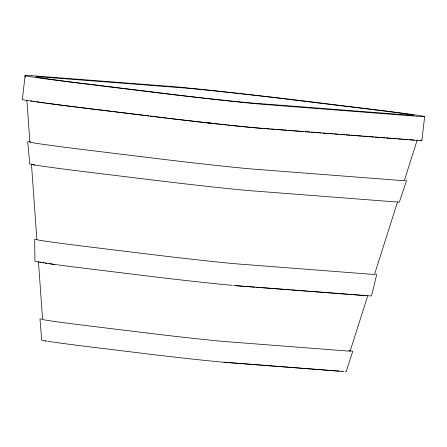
<?xml version="1.0" encoding="UTF-8"?>
<svg xmlns="http://www.w3.org/2000/svg" width="447" height="447" viewBox="0 0 447 447"><rect width="100%" height="100%" fill="white"/><g stroke="black" fill="none" stroke-linecap="round" stroke-linejoin="round"><path stroke-width="0.67" d="M421.884 140.514L424.65 116.594M350.169 351.029L367.775 295.618M417.202 140.034L404.339 180.532A75.353 1.185 6.6 0 1 398.64 180.325L253.907 169.145A75.353 1.185 6.6 0 1 156.104 158.478L78.147 148.946A98.441 1.548 6.6 0 1 30.575 141.906M397.953 202.083L399.367 202.022L406.513 180.784L405.038 180.37M345.045 371.58L346.213 371.53L352.767 351.325L349.716 350.683M29.921 141.688L27.708 141.71L29.753 163.965L34.698 165.083M36.693 239.251L34.693 239.274L34.905 261.339L54.461 264.529M41.828 319.024L39.99 319.046L41.7 340.167L45.79 341.089M263.177 128.384L260.394 128.172A78.549 1.235 6.6 0 1 253.941 127.618M264.568 128.49L269.435 128.865M270.821 128.976L274.994 129.295M276.386 129.406L286.812 130.211M288.203 130.317L292.377 130.641M293.763 130.748L303.496 131.502M305.586 131.658L309.754 131.982M311.146 132.088L315.319 132.413M316.711 132.519L320.879 132.843M322.963 133.005L327.137 133.323M328.528 133.435L332.697 133.754M334.088 133.86L338.262 134.184M340.346 134.346L344.52 134.67M345.911 134.776L350.079 135.1M351.471 135.206L356.337 135.581M357.729 135.687L361.897 136.011M363.288 136.117L367.462 136.441M368.853 136.547L373.72 136.922M375.106 137.033L379.279 137.352M380.671 137.464L384.839 137.782M386.23 137.888L396.662 138.699M398.053 138.805L402.222 139.123M403.613 139.235L407.787 139.553M409.173 139.665L411.262 139.822A78.549 1.235 6.6 0 0 414.151 140.028M243.129 286.197L235.48 285.605A66.273 1.039 6.6 0 1 233.703 285.46M244.52 286.303L254.952 287.108M256.343 287.214L260.517 287.538M261.908 287.644L272.34 288.449M273.732 288.561L289.729 289.796M291.12 289.902L307.117 291.137M308.508 291.248L347.459 294.255M348.85 294.361L353.024 294.685M354.415 294.791L362.763 295.439A66.273 1.039 6.6 0 0 365.534 295.629M235.876 285.722L371.474 295.987L376.72 274.553L375.385 274.184M339.178 371.111L223.36 362.165A60.3 0.95 6.6 0 1 210.375 360.969M223.886 362.271L341.581 371.362M203.525 122.333L218.164 123.959M167.167 118.109L150.114 116.036M168.508 118.271L173.212 118.835A74.18 1.168 6.6 0 0 201.966 122.16M76.85 107.079L112.102 111.387M113.482 111.554L148.734 115.868M62.681 105.28L76.174 106.989M61.999 105.185L49.617 103.548A102.62 1.609 6.6 0 1 45.924 103.045M25.261 77.476L25.116 75.448L22.35 99.368A105.034 1.648 6.6 0 0 73.85 106.816L157.026 116.985A80.399 1.263 6.6 0 0 261.383 128.367L415.799 140.297A80.399 1.263 6.6 0 0 420.348 140.09M26.915 100.525L29.882 141.967M31.469 164.138L36.866 239.525A88.774 1.397 6.6 0 0 80.393 245.822L150.695 254.416A67.955 1.067 6.6 0 0 238.894 264.037L369.406 274.123A67.955 1.067 6.6 0 0 374.547 274.302L397.567 201.843A73.671 1.157 6.6 0 1 391.997 201.642L250.499 190.713A73.671 1.157 6.6 0 1 235.345 189.327M38.453 261.702L42.582 319.348A80.862 1.268 6.6 0 0 82.231 325.081L146.264 332.914A61.898 0.972 6.6 0 0 226.607 341.676L345.486 350.861A61.898 0.972 6.6 0 0 348.99 350.699M253.181 127.551A78.549 1.235 6.6 0 1 231.652 125.4M231.015 125.333A78.549 1.235 6.6 0 1 227.763 124.992M226.433 124.847A78.549 1.235 6.6 0 1 218.862 124.031M209.783 360.913A60.3 0.95 6.6 0 1 145.096 353.627L82.717 346A78.778 1.235 6.6 0 1 53.735 342.173M343.737 371.273A60.3 0.95 6.6 0 1 341.491 371.273M53.003 342.067A78.778 1.235 6.6 0 1 48.114 341.318M47.27 341.178A78.778 1.235 6.6 0 1 45.315 340.821M44.527 102.849A102.62 1.609 6.6 0 1 42.521 102.57M41.241 102.385A102.62 1.609 6.6 0 1 39.431 102.128M38.643 102.011A102.62 1.609 6.6 0 1 36.425 101.687M34.419 101.38A102.62 1.609 6.6 0 1 33.207 101.19M32.1 101.016A102.62 1.609 6.6 0 1 30.575 100.759M32.413 164.518A96.245 1.514 6.6 0 0 78.661 170.961L154.874 180.281A73.671 1.157 6.6 0 0 197.161 185.237M234.63 189.254A73.671 1.157 6.6 0 1 197.859 185.315M57.652 264.831A86.578 1.358 6.6 0 0 80.907 267.837L149.466 276.224A66.273 1.039 6.6 0 0 161.814 277.71M56.909 264.73A86.578 1.358 6.6 0 1 49.053 263.635M46.717 263.289A86.578 1.358 6.6 0 1 45.309 263.076M44.024 262.881A86.578 1.358 6.6 0 1 42.873 262.696M40.75 262.333A86.578 1.358 6.6 0 1 39.71 262.132M232.373 285.348A66.273 1.039 6.6 0 1 162.479 277.788M215.789 123.69A74.18 1.168 6.6 0 1 202.67 122.238M412.441 115.393L247.716 102.67A69.441 1.09 6.6 0 1 176.9 94.943L68.508 81.65A94.088 1.475 6.6 0 1 38.056 76.683L187.243 88.21A94.088 1.475 6.6 0 1 272.938 97.446L383.113 110.873A69.441 1.09 6.6 0 1 412.441 115.393M169.441 86.321L33 75.778A105.034 1.648 6.6 0 0 76.621 82.891L159.797 93.065A80.399 1.263 6.6 0 0 264.149 104.447L418.571 116.376A80.399 1.263 6.6 0 0 375.351 109.716L292.176 99.547A105.034 1.648 6.6 0 0 169.441 86.321"/></g></svg>
